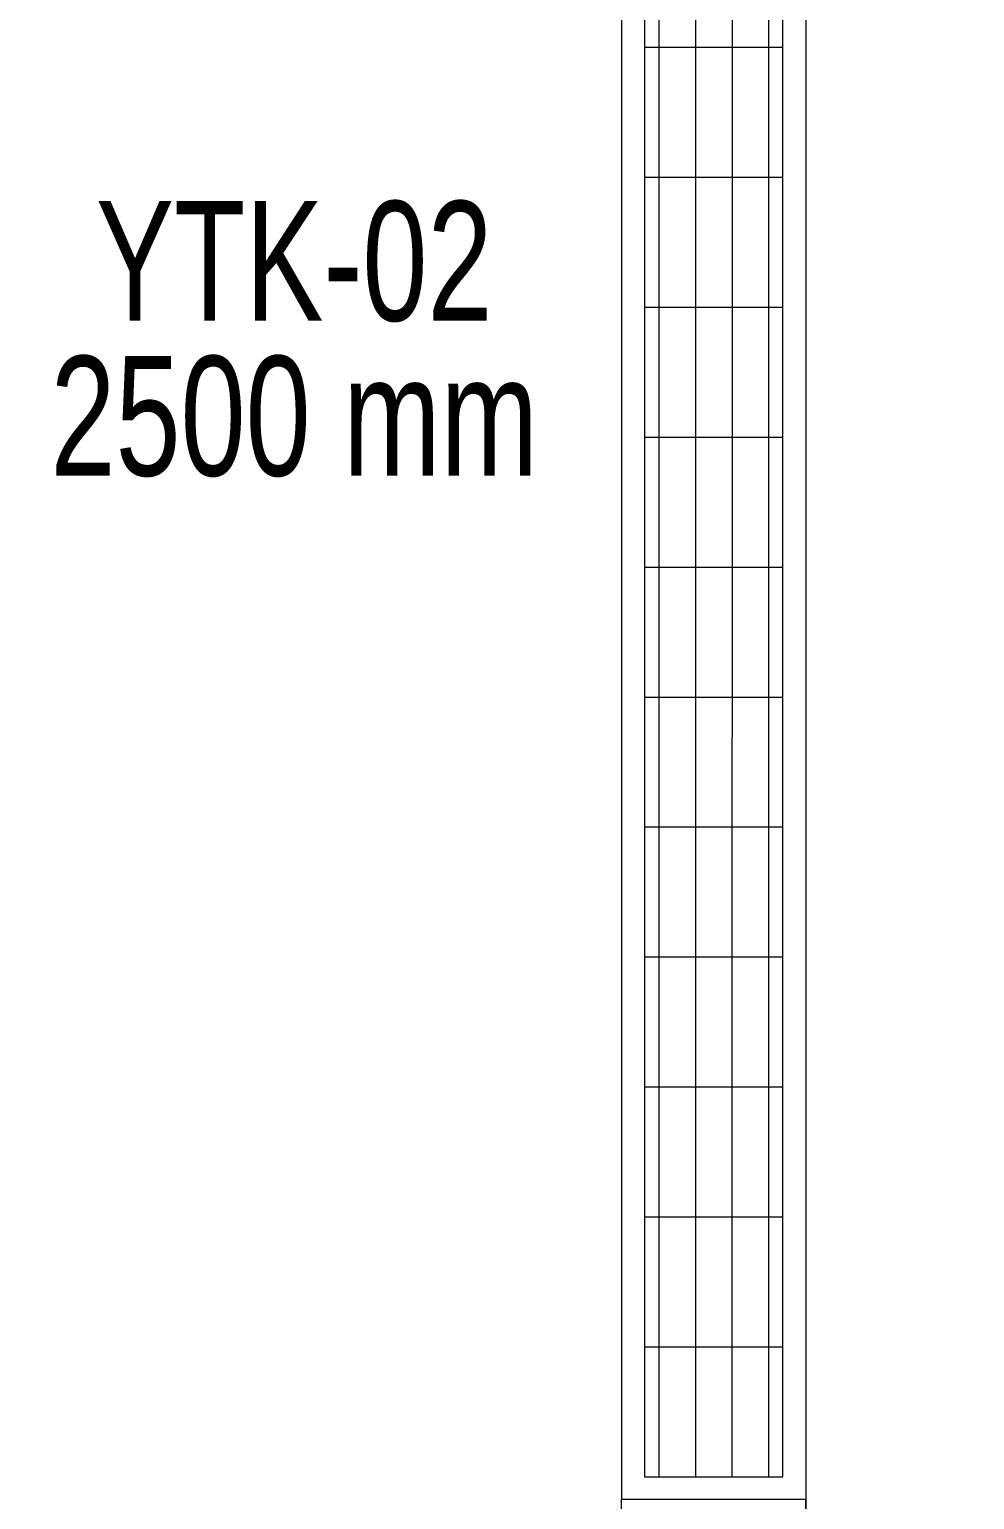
# Model space of a CAD drawing. Extents: x -1457 to 23780, y -2071 to 4205.
# Drawn here: x 10602.9 to 10705.6, y 1464.6 to 1624.3 of the extents above; entities that cross this region are included whole.
import ezdxf
from ezdxf.enums import TextEntityAlignment as Align

# ---------------------------------------------------------------- set-up
doc = ezdxf.new("R2010")
doc.units = 0
doc.header["$MEASUREMENT"] = 0
doc.linetypes.add('HIDDEN', pattern=[0.375, 0.25, -0.125])
doc.layers.get('0').update_dxf_attribs({"color": 9, "lineweight": 9})
for name, color, linetype, lineweight in [('M-TEFRIS2-015', 129, 'Continuous', 9), ('T-KONVEKTOR', 220, 'Continuous', 9), ('T-KONVEKTOR-TEXT', 241, 'Continuous', 9)]:
    doc.layers.add(name, color=color, linetype=linetype, lineweight=lineweight)
doc.styles.add('LUCIDASANS', font='arial.ttf', dxfattribs={"width": 0.8})

# ---------------------------------------------------------------- blocks, each defined once
blk = doc.blocks.new('A$C4B7F52E3')
for p, q in [((250, 89.48), (0, 89.47)), ((250, 89.47), (0, 89.48)), ((0, 89.48), (0, 69.47)), ((0, 69.47), (250, 69.47))]:
    blk.add_line(p, q)
at = {"color": 252, "linetype": 'Continuous'}
for p, q in [((16.61, 71.95), (16.6, 86.99)), ((30.73, 71.95), (30.72, 86.99)), ((44.85, 71.95), (44.84, 86.99)), ((58.96, 71.95), (58.96, 86.99)), ((73.08, 71.95), (73.08, 86.99)), ((87.2, 71.95), (87.2, 86.99)), ((101.32, 71.95), (101.32, 86.99)), ((115.44, 71.95), (115.44, 86.99)), ((129.56, 71.95), (129.56, 86.99)), ((143.68, 71.95), (143.68, 86.98)), ((157.8, 71.95), (157.8, 86.98))]:
    blk.add_line(p, q, dxfattribs=at)
at = {"color": 252}
for p, q in [((199.29, 85.44), (2.49, 85.42)), ((196.99, 81.46), (2.49, 81.45)), ((194.68, 77.48), (2.49, 77.47)), ((192.38, 73.51), (2.49, 73.49))]:
    blk.add_line(p, q, dxfattribs=at)
blk.add_lwpolyline([(247.51, 86.99), (247.51, 71.95), (2.49, 71.95), (2.49, 86.99)], close=True)

msp = doc.modelspace()

# ---------------------------------------------------------------- linework, layer by layer
at = {"layer": 'M-TEFRIS2-015', "linetype": 'HIDDEN', "lineweight": 0, "const_width": 0.2}
msp.add_lwpolyline([(7129.5, 979.76, -0.152644), (10705.5, 2076.19, -0.10573)], format="xyb", dxfattribs=at)

# ---------------------------------------------------------------- block references
at = {"layer": 'T-KONVEKTOR', "xscale": -1, "rotation": 270}
for p in [(10597.78, 1464.55), (10597.77, 1214.55)]:
    msp.add_blockref('A$C4B7F52E3', p, dxfattribs=at)

# ---------------------------------------------------------------- texts
at = {"layer": 'T-KONVEKTOR-TEXT', "ltscale": 0.5, "style": 'LUCIDASANS', "width": 0.7}
for s, p in [('YTK-02', (10631.66, 1599.13)), ('2500 mm', (10631.66, 1582.3))]:
    msp.add_text(s, height=13, dxfattribs=at).set_placement(p, align=Align.MIDDLE)

doc.saveas('drawing.dxf')
